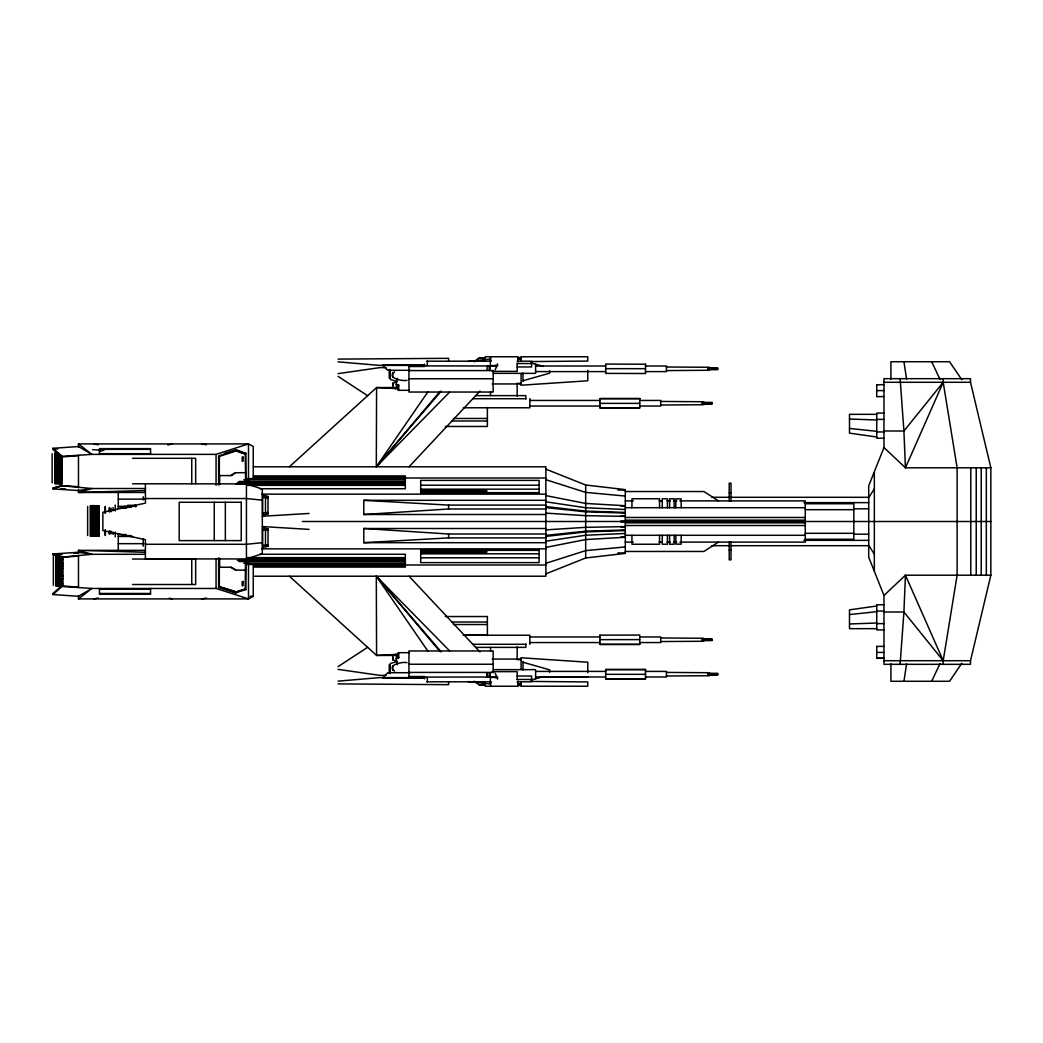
<?xml version="1.0" encoding="UTF-8"?>
<svg xmlns="http://www.w3.org/2000/svg" width="1043" height="1043" viewBox="0 0 1043 1043"><rect width="100%" height="100%" fill="white"/><g stroke="black" fill="none" stroke-linecap="round" stroke-linejoin="round"><path stroke-width="1.5" d="M449.572 392.155L376.301 466.782L376.588 387.553L397.083 387.553M407.07 380.33C402.402 381.542 386.145 377.944 394.619 371.829M392.703 377.266L392.716 372.755M392.703 386.145L392.768 383.172L397.005 381.764M397.005 661.236L392.768 659.828L392.937 656.921M394.619 671.17C386.145 665.056 402.402 661.458 407.07 662.67M392.703 670.297L392.716 665.786M903.942 681.275L906.576 663.87M486.912 370.122L487.563 365.624M970.498 660.714L990.85 575.201L990.85 467.799L970.498 382.286L970.498 378.674L883.969 378.674L883.969 447.538L868.715 485.829L868.715 557.171L883.969 595.462L883.969 664.326L970.498 664.326L970.498 660.714L883.969 660.714M397.409 378.205L395.845 384.724L398.726 385.832M395.845 388.948L397.018 384.293M482.57 360.409L483.587 357.892M495.151 369.848L496.494 366.888M931.673 681.275L940.004 663.648M868.715 497.707L874.334 488.789M961.815 663.283L949.573 681.275L890.905 681.275L890.905 663.87M441.163 391.216L376.301 466.782L428.034 391.66M376.301 466.782L440.081 391.36M409.052 466.782L479.949 391.099M883.969 595.462L905.441 575.201L990.85 575.201M289.393 466.782L376.588 387.553L397.214 388.648M78.473 587.157L61.485 585.866L52.945 593.571L52.945 594.536L62.032 586.453L91.875 588.461L216.057 588.461L248.495 598.904L253.253 596.309L253.253 564.185M78.473 595.67L78.473 598.904L91.875 588.461L78.473 596.296L52.945 594.536M479.454 357.892L474.252 361.752L479.454 357.997L483.783 357.997M338.088 666.62L367.553 647.338M718.431 542.112L703.96 551.46L625.305 551.46M230.829 475.569L235.47 472.753L245.509 472.662L245.509 481.67M78.473 553.585L78.473 550.352L91.875 554.302L61.485 557.236L52.945 554.654L52.945 553.95L78.473 552.269L91.875 554.302L145.094 554.302M545.88 573.859L585.684 557.979L625.305 553.39L625.305 489.61L585.684 485.021L545.88 469.141M237.895 591.12L245.209 589.112L245.509 561.16M218.365 587.392L235.144 592.789L245.209 589.112M235.144 592.789L245.926 589.53L245.926 560.886M78.473 486.729L61.485 485.582L52.945 488.163L52.945 488.867L62.032 485.803L91.875 488.515L145.094 488.515M78.473 455.674L61.485 456.951L52.945 449.259L52.945 448.294L62.032 456.365L61.485 485.582L62.032 456.365L91.875 454.37L216.057 454.37L248.495 443.914L253.253 446.508L253.253 478.633M224.467 453.47L235.144 450.028L245.209 453.718L245.509 472.662M545.88 563.298L585.684 550.613L625.305 546.949M396.875 661.523L390.278 663.557L390.278 673.504M523.012 380.734L549.648 373.172L549.648 370.839M530.848 680.153L543.377 676.594M62.032 485.803L52.945 488.163L56.126 488.372M167.78 444.983L172.356 443.914M268.025 513.925L262.627 515.112L262.627 495.347L268.025 496.533L268.025 513.925L265.483 513.925M268.025 546.297L262.627 547.484L262.627 527.719L268.025 528.892L268.025 546.297L265.483 546.297M545.88 547.406L585.684 539.544L625.305 537.275M93.609 598.904L98.29 598.03M201.638 598.904L206.41 598.069M545.88 541.2L585.684 535.228L625.305 533.495M338.088 373.629L379.6 367.657L386.027 367.657M876.733 605.996L849.497 609.855L849.497 628.668L876.733 628.668M545.88 536.428L585.684 531.891L625.305 530.587M468.164 361.426L490.575 359.066M545.88 535.385L585.684 531.174L625.305 529.961M849.497 614.562L876.733 611.667M262.314 542.673L246.435 544.29L145.42 544.29M262.627 513.091L268.025 512.595L265.483 512.595L265.483 497.85L268.025 497.85L262.627 497.368M262.627 545.463L268.025 544.967L265.483 544.967L265.483 530.222L268.025 530.222L262.627 529.727M338.088 681.144L379.6 677.611L427.369 677.611M52.945 448.294L78.473 446.534L91.875 454.37L78.473 443.914L78.473 447.16M520.887 385.232L587.757 380.786L587.757 370.343M78.473 556.088L61.485 557.236L62.032 586.453L62.032 557.014L52.945 553.95M52.945 449.259L57.73 448.933M545.88 500.314L363.785 500.314L363.785 514.499L448.607 508.997L545.88 508.997M62.515 554.042L52.945 554.654L62.032 557.014M73.675 553.338L78.473 553.025M545.88 529.883L585.684 527.341L625.305 526.611M262.341 516.272L309.028 513.443M545.88 528.501L363.785 528.501L363.785 542.686L448.607 537.901L545.88 537.901M397.214 654.352L376.588 655.447L289.393 576.218M849.497 623.975L876.733 623.01M144.834 490.562L78.473 492.465L78.473 489.232M338.088 359.105L448.607 358.323L448.607 361.074M532.021 361.556L587.757 361.074L587.757 356.771L520.887 356.771M666.451 370.591L709.501 370.265L709.501 367.292L666.451 367.006M660.688 405.036L703.738 404.71L703.738 401.738L660.688 401.451M660.688 641.549L703.738 641.262L703.738 638.29L660.688 637.964M666.451 675.994L709.501 675.708L709.501 672.735L666.451 672.409M485.256 356.758L518.149 356.771L518.149 361.96M518.149 357.671L520.887 357.671L520.887 360.761M479.415 357.749L483.783 357.749M518.149 358.101L520.887 358.101M518.149 358.753L520.887 358.753M518.149 359.183L520.887 359.183M490.575 360.213L490.223 359.066M426.717 361.191L491.266 361.191M517.093 361.191L531.617 361.191L531.617 366.953L517.172 366.953M517.185 363.538L531.617 363.538M645.5 364.216L605.696 364.085L605.696 373.511M424.358 365.05L382.612 365.05L387.787 370.291L410.042 370.291M427.369 365.389L379.6 365.389L338.088 361.856M491.97 365.558L496.168 365.558M496.494 365.989L408.96 365.884L408.96 392.038L493.143 392.038L493.143 370.448M535.607 366.015L605.696 366.015M645.5 366.015L666.451 366.015L666.451 371.595L645.5 371.595M408.96 366.484L424.358 366.484L424.358 364.15M709.201 367.957L717.688 367.957L717.688 369.639L709.201 369.639M709.201 368.309L717.688 368.309M605.696 368.674L645.5 368.674M709.201 369.287L717.688 369.287M489.219 369.848L490.158 369.848M408.96 370.591L493.143 370.591M492.14 371.36L517.172 371.36L517.172 363.538M535.607 371.595L605.696 371.595M493.522 373.355L535.607 373.355L535.607 364.255M605.696 373.394L645.5 373.511L645.5 364.085M390.278 378.14L389.222 378.14L389.222 369.496M408.96 378.752L493.143 378.752M883.969 382.286L970.498 382.286M518.149 383.368L520.887 383.368M492.179 383.941L521.109 383.941L521.109 373.994M876.733 384.763L883.969 384.684M398.191 390.317L409.325 390.317M876.733 390.59L883.969 390.59M475.817 395.623L525.841 395.623L525.841 398.974M883.969 396.562L876.733 396.64L876.733 384.684M472.909 398.713L525.841 398.713M599.934 398.661L639.737 398.661M529.844 400.447L599.934 400.447M639.737 400.447L660.688 400.447L660.688 406.04L639.737 406.04M703.438 402.402L711.926 402.402L711.926 404.084L703.438 404.084M703.438 402.754L711.926 402.754M599.934 403.367L639.737 403.367M703.438 403.732L711.926 403.732M529.844 406.04L599.934 406.04M463.301 407.774L529.844 407.787L529.844 398.7M599.934 407.826L639.737 407.826M883.969 413.093L876.733 413.093L876.733 438.229L883.969 438.229M876.733 414.332L849.497 414.332L849.497 433.145L876.733 437.004M453.379 418.478L487.381 418.478M876.733 419.377L883.969 419.377M451.762 420.994L487.381 420.994M445.283 426.47L487.381 426.47L487.381 407.422M883.969 430.994L903.916 430.994L943.198 382.286L943.198 378.674M876.733 431.945L883.969 431.945M78.473 443.914L248.495 443.914L248.495 482.766M99.489 449.35L150.544 449.35M92.501 449.663L103.987 450.25L99.489 451.215M235.131 450.706L236.904 450.706L219.343 456.365L219.343 475.569L231.129 475.569L235.47 472.753M58.421 453.131L55.318 453.131L55.318 454.97L59.959 454.97M55.318 453.327L58.421 453.327M244.14 453.301L245.926 453.301L245.926 481.944M55.318 453.601L58.421 453.601M99.489 453.679L150.544 453.679M243.423 453.718L245.209 453.718M55.318 454.422L58.421 454.422M61.511 455.53L55.318 455.53L55.318 457.864L61.511 457.864M55.318 456.195L61.511 456.195M55.318 456.691L61.511 456.691M55.318 456.847L61.511 456.847M55.318 457.108L61.511 457.108M55.318 457.603L61.511 457.603M61.511 458.307L55.318 458.307L55.318 459.076L61.511 459.076M132.487 458.307L195.654 458.307L195.654 483.769M61.511 459.52L55.318 459.52L55.318 467.486L61.511 467.486M55.318 459.78L61.511 459.78M55.318 460.276L61.511 460.276M55.318 460.524L61.511 460.68M55.318 461.358L61.511 461.189M55.318 461.71L61.511 461.71M55.318 461.853L61.511 461.853M55.318 462.414L61.511 462.258M55.318 462.531L61.511 462.531M55.318 462.962L61.511 462.923M55.318 463.392L61.511 463.392M55.318 463.614L61.511 463.614M55.318 463.783L61.511 463.783M55.318 464.044L61.511 464.057M55.318 464.252L61.511 464.252M55.318 464.591L61.511 464.591M55.318 464.761L61.511 464.761M55.318 465.165L61.511 465.165M55.318 465.308L61.511 465.308M55.318 465.66L61.511 465.66M55.318 465.83L61.511 465.83M55.318 466.325L61.511 466.325M55.318 466.482L61.511 466.482M55.318 466.743L61.511 466.743M253.527 466.782L545.88 466.782L545.88 576.218L253.527 576.218M55.318 467.238L61.511 467.238M990.85 467.799L905.441 467.799L883.969 447.538M61.511 467.942L55.318 467.942L55.318 468.711L61.511 468.711M61.511 469.154L55.318 469.154L55.318 477.12L61.511 477.12M55.318 469.415L61.511 469.415M55.318 469.898L61.511 469.898M55.318 470.158L61.511 470.158M55.318 470.315L61.511 470.315M55.318 470.823L61.511 470.823M55.318 470.993L61.511 470.993M55.318 471.345L61.511 471.345M55.318 471.488L61.511 471.488M55.318 471.892L61.511 471.892M55.318 472.049L61.511 472.049M55.318 472.388L61.511 472.296M55.318 472.596L61.511 472.596M55.318 472.87L61.511 472.87M55.318 473.248L61.511 473.248M55.318 473.561L61.511 473.561M55.318 473.731L61.511 473.678M55.318 474.122L61.511 474.122M55.318 474.396L61.511 474.226M55.318 474.8L61.511 474.8M55.318 474.93L61.511 474.93M55.318 475.295L61.511 475.295M55.318 475.465L61.511 475.465M253.527 475.921L405.336 475.921L405.336 488.737L259.981 488.737M55.318 475.96L61.511 476.116M55.318 476.377L61.511 476.377M55.318 476.873L61.511 476.873M253.527 477.094L405.336 477.094M61.511 477.577L55.318 477.577L55.318 478.346L61.511 478.346M404.619 478.007L545.88 478.007M247.074 478.581L405.336 478.581M61.511 478.789L55.318 478.789L55.318 481.123L61.511 481.123M55.318 479.05L61.511 479.05M55.318 479.532L61.511 479.532M55.318 479.793L61.511 479.793M243.84 479.754L405.336 479.754M55.318 479.949L61.511 479.949M55.318 480.445L61.511 480.445M238.99 481.475L405.336 481.475M61.511 481.683L55.318 481.683L55.318 483.613L61.511 483.613M55.318 482.231L61.511 482.231M55.318 482.557L61.511 482.622M237.374 482.57L405.336 482.57M55.318 483.052L61.511 483.052M55.318 483.326L61.511 483.326M55.318 483.522L61.511 483.522M132.487 483.769L246.435 483.887L262.314 489.089L262.314 553.742L246.435 558.931L246.435 483.887M235.757 484.069L405.336 484.069M420.681 485.204L539.088 485.204M247.074 485.373L405.336 485.373M420.681 489.18L539.088 489.18M420.681 489.741L486.546 489.741L486.546 493.404M617.873 490.027L625.305 490.027M420.681 491.227L486.546 491.227M625.305 491.54L703.96 491.54L718.431 500.888M420.681 491.918L486.546 491.918M145.329 492.465L78.473 492.465L91.875 488.515L78.473 490.562L52.945 488.867M420.681 492.635L539.088 492.635M729.213 492.752L731 492.752M261.741 494.147L545.88 494.147M265.483 496.533L268.025 496.533M711.639 497.302L729.396 497.302M731 497.302L868.715 497.302M145.42 498.541L246.435 498.541L262.314 500.158M118.276 499.154L145.485 499.154M625.305 500.888L633.323 500.888M659.02 500.888L662.227 500.888M667.051 500.888L670.258 500.888M673.465 500.888L676.685 500.888M679.893 500.888L805.274 500.888L805.274 542.112L679.893 542.112M803.905 502.635L868.715 502.635M805.274 503.743L853.839 503.743L853.839 539.257L805.274 539.257M363.785 500.314L448.607 505.099L545.88 505.099M90.806 505.686L98.537 505.686L98.537 510.509L90.806 510.509L90.806 505.686L98.537 505.777M128.12 505.646L135.851 505.646M128.12 505.907L135.851 505.907M90.806 505.972L98.537 505.972M620.846 505.985L625.305 505.985M90.806 506.246L98.537 506.246M118.276 506.35L135.877 506.35M90.806 506.637L98.537 506.637M128.12 506.729L131.222 506.729M98.537 506.937L90.806 506.937L98.537 507.107M128.12 507.276L131.222 507.276M90.806 507.615L98.537 507.498M90.806 507.772L98.537 507.772M625.305 507.706L805.274 507.706M90.806 508.319L98.537 508.176M118.276 508.267L126.268 508.267M90.806 508.671L98.537 508.671M90.806 508.841L98.537 508.841M853.839 508.815L868.715 508.815M90.806 509.349L98.537 509.349M90.806 509.505L98.537 509.505M90.806 509.753L98.537 509.753M805.274 509.688L853.839 509.688M90.806 510.249L98.537 510.249M90.806 512.426L98.537 512.426M622.332 512.791L625.305 512.674M90.806 512.921L98.537 512.921M90.806 513.182L98.537 513.182M90.806 513.339L98.537 513.339M90.806 513.834L98.537 513.834M363.785 514.499L545.88 514.499M90.806 515.607L98.537 515.607M90.806 516.05L98.537 515.933M620.846 516.142L625.305 516.142M90.806 516.428L98.537 516.428M90.806 516.702L98.537 516.702M90.806 516.898L98.537 517.002M625.305 517.484L805.274 517.484M90.806 518.306L98.537 518.306M90.806 518.475L98.537 518.475M90.806 519.127L98.537 519.127M90.806 519.883L98.537 519.883M625.305 520.157L805.274 520.157M620.846 521.083L625.305 521.083M302.327 521.5L990.85 521.5M620.846 521.917L625.305 521.917M90.806 522.061L98.537 522.061M90.806 522.804L98.537 522.804M625.305 522.843L805.274 522.843M90.806 523.469L98.537 523.469M90.806 523.638L98.537 523.638M90.806 524.942L98.537 525.033M90.806 525.242L98.537 525.242M90.806 525.516L98.537 525.516M625.305 525.516L805.274 525.516M90.806 525.894L98.537 525.894L90.806 525.998M90.806 526.324L98.537 526.324M90.806 526.871L98.537 526.871M620.846 526.858L625.305 526.858M90.806 527.445L98.537 527.445M90.806 528.11L98.537 528.11M90.806 528.605L98.537 528.605M90.806 528.762L98.537 528.762M265.483 528.892L268.025 528.892M90.806 529.023L98.537 529.023M90.806 529.518L98.537 529.518M622.332 530.209L625.305 530.209M622.332 530.326L625.305 530.326M90.806 531.695L98.537 531.695M90.806 532.438L98.537 532.438M90.806 532.595L98.537 532.595M90.806 533.273L98.537 533.103M805.274 533.312L853.839 533.312M90.806 533.625L98.537 533.625M90.806 533.768L98.537 533.768M90.806 534.172L98.537 534.172M363.785 528.501L448.607 534.003L545.88 534.003M853.839 534.185L868.715 534.185M118.276 534.551L126.268 534.551M98.537 534.837L90.806 534.837L98.537 535.007M90.806 535.307L98.537 535.307M625.305 535.294L805.274 535.294M90.806 535.698L98.537 535.698M131.222 535.633L128.12 535.633L131.222 535.841M90.806 535.972L98.537 535.972M128.12 535.933L131.222 535.933M90.806 536.167L98.537 536.258L98.537 531.435M118.276 536.467L132.683 536.467M620.846 537.015L625.305 537.015M803.905 540.365L868.715 540.365M625.305 542.112L633.323 542.112M659.02 542.112L662.227 542.112M667.051 542.112L670.258 542.112M673.465 542.112L676.685 542.112M363.785 542.686L545.88 542.686M118.276 543.664L143.882 543.664M711.639 545.698L729.396 545.698M731 545.698L868.715 545.698M261.741 548.853L545.88 548.853M729.213 550.248L731 550.248M145.329 550.352L78.473 550.352L144.834 552.255M420.681 550.365L539.088 550.365M420.681 551.082L486.546 551.082M420.681 551.773L486.546 551.773M617.873 552.973L625.305 552.973M420.681 553.259L486.546 553.259L486.546 549.596M420.681 553.82L539.088 553.82M259.981 554.263L405.336 554.263L405.336 567.079L253.527 567.079M59.634 556.141L56.544 556.141L56.544 560.391L62.723 560.391M56.544 556.519L62.723 556.519M62.723 556.949L56.544 556.949L59.634 557.001M56.544 557.392L62.723 557.392M56.544 557.497L62.723 557.497M247.074 557.627L405.336 557.627M56.544 557.666L62.723 557.666M420.681 557.796L539.088 557.796M56.544 558.07L62.723 558.07M56.544 558.214L62.723 558.214M56.544 558.566L62.723 558.735M405.336 558.931L145.42 558.931L145.42 539.687L102.853 530.548L102.853 512.269L145.42 503.143L145.42 483.887M132.487 559.048L195.654 559.048L195.654 584.51L132.487 584.51M56.544 559.231L62.723 559.231M56.544 559.387L62.723 559.387M56.544 559.648L62.723 559.648M56.544 560.143L62.723 560.143M237.374 560.43L405.336 560.43M62.723 560.847L56.544 560.847L56.544 561.616L62.723 561.616M238.99 561.525L405.336 561.525M62.723 562.06L56.544 562.06L56.544 570.026L62.723 570.026M56.544 562.32L62.723 562.32M56.544 562.803L62.723 562.803M56.544 563.064L62.723 563.064M56.544 563.22L62.723 563.22M243.84 563.246L405.336 563.246M56.544 563.728L62.723 563.728M56.544 563.898L62.723 563.898M56.544 564.25L62.723 564.25M56.544 564.393L62.723 564.393M247.074 564.419L405.336 564.419M56.544 564.798L62.723 564.798M56.544 564.954L62.723 564.954M404.619 564.993L545.88 564.993M56.544 565.502L62.723 565.502M253.527 565.906L405.336 565.906M56.544 565.932L62.723 565.932M56.544 566.323L62.723 566.323M56.544 566.597L62.723 566.597M56.544 566.792L62.723 566.884M56.544 567.131L62.723 567.131M56.544 567.692L62.723 567.692M56.544 568.2L62.723 568.2M56.544 568.37L62.723 568.37M56.544 568.865L62.723 568.865M56.544 569.022L62.723 569.022M56.544 569.778L62.723 569.778M230.829 567.249L235.77 570.065L231.129 567.249L219.343 567.249L219.343 586.466L236.904 592.124L219.017 586.935M62.723 570.469L56.544 570.469L56.544 571.251L62.723 571.251M62.723 571.694L56.544 571.694L56.544 574.028L62.723 574.028M56.544 571.955L62.723 571.955M56.544 572.438L62.723 572.438M56.544 572.698L62.723 572.855M56.544 573.35L62.723 573.35M62.723 574.589L56.544 574.589L56.544 579.66L62.723 579.66M56.544 574.928L62.723 574.836M56.544 575.136L62.723 575.136M56.544 575.397L62.723 575.397M56.544 575.788L62.723 575.788M56.544 576.101L62.723 576.101M56.544 576.218L62.723 576.218M56.544 576.649L62.723 576.766M56.544 576.922L62.723 576.922M56.544 577.327L62.723 577.327M56.544 578.005L62.723 578.005M56.544 578.5L62.723 578.5M56.544 578.656L62.723 578.656M56.544 578.917L62.723 578.917M56.544 579.4L62.723 579.4M62.723 580.104L56.544 580.104L56.544 580.886L62.723 580.886M62.723 581.329L56.544 581.329L56.544 586.153L61.185 586.153M56.544 581.59L62.723 581.59M56.544 582.333L62.723 582.333M56.544 582.985L62.723 582.985M56.544 583.154L62.723 583.154M56.544 583.663L62.723 583.663M56.544 584.067L62.723 584.067M56.544 584.341L62.723 584.223M56.544 584.771L62.723 584.771M56.544 585.201L62.723 585.201M56.544 585.592L62.723 585.592M56.544 585.866L62.723 585.866M56.544 586.062L61.185 586.062M99.489 589.139L150.544 589.139M244.14 589.53L245.926 589.53M99.489 593.467L150.544 593.467M250.085 596.309L253.253 596.309M78.473 598.904L248.495 598.904L248.495 560.065M883.969 604.771L876.733 604.771L876.733 629.907L883.969 629.907M876.733 611.055L883.969 611.055M883.969 612.006L903.916 612.006L943.198 660.714L943.198 664.326M445.283 616.53L487.381 616.53L487.381 635.578M451.762 622.006L487.381 622.006M876.733 623.623L883.969 623.623M453.379 624.522L487.381 624.522M463.47 635.213L529.844 635.213L529.844 644.3M599.934 635.174L639.737 635.044L639.737 644.47L599.934 644.47L599.934 635.044M463.301 635.226L487.381 635.226M529.844 636.96L599.934 636.96M639.737 636.96L660.688 636.96L660.688 642.553L639.737 642.553M703.438 638.916L711.926 638.916L711.926 640.598L703.438 640.598M703.438 639.268L711.926 639.268M599.934 639.633L639.737 639.633M703.438 640.246L711.926 640.246M529.844 642.553L599.934 642.553M472.909 644.287L525.841 644.287M599.934 644.339L639.737 644.339M876.733 646.438L883.969 646.36M475.817 647.377L525.841 647.377L525.841 644.026M876.733 652.41L883.969 652.41M398.191 652.683L409.325 652.683M397.083 655.447L376.588 655.447L376.301 576.218L449.572 650.845M398.726 657.168L395.845 658.276L397.409 664.795M876.733 658.237L883.969 658.237M883.969 658.316L876.733 658.316L876.733 646.36M492.179 659.059L521.109 659.059L521.109 669.006M518.149 659.632L520.887 659.632M408.96 664.248L493.143 664.248M390.278 664.86L389.222 664.86L389.222 673.504M493.522 669.645L535.607 669.645L535.607 678.745M605.696 669.606L645.5 669.606M535.607 671.405L605.696 671.405M645.5 671.405L666.451 671.405L666.451 676.985L645.5 676.985M492.14 671.64L517.172 671.64L517.172 679.462M408.96 672.409L493.143 672.409M410.042 672.709L387.787 672.709L382.612 677.95L424.358 677.95M489.219 673.152L490.158 673.152M709.201 673.361L717.688 673.361L717.688 675.043L709.201 675.043M709.201 673.713L717.688 673.713M605.696 674.326L645.5 674.326M709.201 674.691L717.688 674.691M386.027 675.342L379.6 675.342L338.088 669.371M517.172 676.047L531.617 676.047L531.617 681.809L517.093 681.809M408.96 676.516L424.358 676.516L424.358 678.85M539.987 676.894L587.757 676.894M496.494 677.011L408.96 677.116L408.96 650.962L493.143 650.962L493.143 672.552M535.607 676.985L605.696 676.985M491.97 677.442L496.168 677.442M605.696 678.784L645.5 678.784M517.185 679.462L531.617 679.462M426.717 681.809L491.266 681.809M490.575 682.787L490.575 683.934M518.149 683.817L520.887 683.817M518.149 684.247L520.887 684.247M518.149 684.899L520.887 684.899M483.783 685.003L479.454 685.108L474.252 681.144M479.415 685.251L483.783 685.251M518.149 685.329L520.887 685.329L520.887 682.239M485.256 686.242L518.149 686.229L518.149 681.04M520.887 686.229L587.757 686.229L587.757 681.926L532.021 681.444M235.47 570.065L245.509 570.169M625.305 516.389L585.684 515.659L545.88 513.117M338.088 683.895L448.607 684.677L448.607 681.926M625.305 513.039L585.684 511.826L545.88 507.615M625.305 512.413L585.684 511.109L545.88 506.572M849.497 419.025L876.733 419.99M625.305 509.505L585.684 507.772L545.88 501.8M625.305 505.725L585.684 503.456L545.88 495.594M262.341 526.559L309.028 529.375M60.924 488.672L65.709 488.984M520.887 657.768L587.757 662.214L587.757 672.657M625.305 496.051L585.684 492.387L545.88 479.702M849.497 428.438L876.733 431.333M468.164 681.574L490.223 683.934M201.638 443.914L206.41 444.761M93.609 443.914L98.29 444.8M169.305 598.187L172.356 598.904M530.848 362.847L543.377 366.406M523.012 662.266L549.648 669.828L549.648 672.161M396.875 381.477L390.278 379.443L390.278 369.496M236.93 592.789L218.626 586.896L218.626 557.862M245.926 453.301L236.93 450.028L218.626 455.921L218.626 484.956M237.895 451.71L242.041 453.21M338.088 376.38L367.553 395.662M409.052 576.218L479.949 651.901M428.034 651.34L376.301 576.218L441.163 651.784M376.301 576.218L440.081 651.64M961.815 379.717L949.573 361.725L890.905 361.725L890.905 379.13M868.715 545.293L874.334 554.211M931.673 361.725L940.004 379.352M495.151 673.152L496.494 676.112M482.57 682.591L483.587 685.108M395.845 654.052L397.018 658.707M486.912 672.878L487.511 676.112M486.912 673.856L487.563 677.376M903.942 361.725L906.576 379.13M392.703 383.329L392.937 386.079M986.326 467.799L986.326 575.201M981.215 467.799L981.215 575.201M976.235 467.799L976.235 575.201M970.785 467.799L970.785 575.201M900.122 378.674L903.916 430.994L905.441 467.799L943.198 382.286L957.122 467.799L957.122 575.201L943.198 660.714L905.441 575.201L903.916 612.006L900.122 664.326M874.334 472.453L874.334 570.547M731 501.305L731 483.144L729.213 483.144L729.213 500.888M731 541.695L731 559.856L729.213 559.856L729.213 542.112M707.78 367.514L707.78 370.096M707.78 672.904L707.78 675.486M702.017 401.946L702.017 404.528M702.017 638.472L702.017 641.054M681.183 507.706L681.183 498.854L675.851 498.854L675.851 507.706M681.183 535.294L681.183 544.146L675.851 544.146L675.851 535.294M674.169 507.706L674.169 498.763L669.606 498.763L669.606 507.706M674.169 535.294L674.169 544.237L669.606 544.237L669.606 535.294M667.416 507.706L667.416 498.763L662.266 498.763L662.266 507.706M667.416 535.294L667.416 544.237L662.266 544.237L662.266 535.294M659.554 507.706L659.554 498.763L631.941 498.763L631.941 507.706M659.554 535.294L659.554 544.237L631.941 544.237L631.941 535.294M585.684 485.021L585.684 557.979M539.088 492.935L539.088 480.38L420.681 480.38L420.681 493.404M539.088 550.065L539.088 562.62L420.681 562.62L420.681 549.596M523.012 373.003L523.012 381.542M523.012 661.458L523.012 669.997M517.172 383.263L517.172 396.079M517.172 646.921L517.172 659.737M497.563 363.838L497.563 366.132M497.563 676.868L497.563 679.162M496.168 364.92L496.168 366.758M496.168 676.242L496.168 678.08M490.575 356.771L490.575 361.191M490.575 366.432L490.223 361.191M490.575 391.66L490.575 395.623M490.575 647.377L490.575 651.34M490.575 676.568L490.223 681.809M490.575 681.809L490.575 686.229M490.158 365.989L490.158 368.948L489.219 368.948L489.219 365.989M490.158 677.011L490.158 674.052L489.219 674.052L489.219 677.011M485.256 357.749L485.256 360.317M485.256 682.683L485.256 685.251M483.783 357.84L483.783 360.865M483.783 682.135L483.783 685.16M448.607 505.099L448.607 508.997M448.607 534.003L448.607 537.901M427.369 361.191L427.369 364.15M427.369 678.85L427.369 681.809M398.726 384.763L398.726 389.704M398.726 653.296L398.726 658.237M398.191 384.763L398.191 389.991M398.191 653.009L398.191 658.237M392.703 656.855L392.703 659.671M225.353 502.27L225.353 540.613M219.643 475.569L219.643 484.526M219.643 558.292L219.643 567.249M216.057 454.37L216.057 485.269M216.057 559.191L216.057 588.461M214.258 502.27L214.258 540.613M191.756 458.307L191.756 483.769M191.756 559.048L191.756 584.51M150.544 454.409L150.544 448.633L99.489 448.633L99.489 454.409M150.544 588.421L150.544 594.197L99.489 594.197L99.489 588.421M143.204 496.755L143.204 500.014M143.204 539.035L143.204 546.245M135.851 506.781L135.851 505.347L128.12 505.438L128.12 507.433M127.559 505.347L127.559 507.537M124.951 506.09L124.951 508.15M118.276 492.465L118.276 508.462M118.276 533.468L118.276 550.352M115.252 505.06L115.252 510.901M115.252 532.073L115.252 536.884M113.1 507.524L113.1 510.835M113.1 532.073L113.1 534.42M110.988 508.058L110.988 511.774M110.988 531.03L110.988 533.886M109.658 508.058L109.658 511.774M109.658 531.03L109.658 533.886M109.072 508.006L109.072 511.774M109.072 531.043L109.072 533.938M105.395 506.416L105.395 513.234M105.395 529.961L105.395 535.528M105.134 506.676L105.134 513.143M105.134 529.987L105.134 535.268M99.098 505.686L99.098 536.258M90.806 531.435L90.806 536.258M90.246 505.686L90.246 536.258M87.638 506.416L87.638 535.528M78.473 455.296L78.473 487.237M78.473 555.58L78.473 587.522M55.983 555.567L55.983 586.153M54.758 453.027L54.758 483.613M53.362 556.31L53.362 585.423M52.15 453.77L52.15 482.883M639.737 398.53L599.934 398.53L599.934 407.956L639.737 407.956L639.737 398.53M58.421 453.979L55.318 453.979L58.421 454.031M243.123 457.108L242.185 457.108L242.185 461.215L243.123 461.215L243.123 457.108M241.233 502.27L179.2 502.27L179.2 540.613L241.233 540.613L241.233 502.27M98.537 510.953L90.806 510.953L90.806 511.722L98.537 511.722L98.537 510.953M98.537 512.165L90.806 512.165L90.806 514.499L98.537 514.499L98.537 512.165M98.537 515.059L90.806 515.059L90.806 517.25L98.537 517.25L98.537 515.059M98.537 517.81L90.806 517.81L90.806 520.144L98.537 520.144L98.537 517.81M98.537 520.587L90.806 520.587L90.806 521.357L98.537 521.357L98.537 520.587M98.537 521.8L90.806 521.8L90.806 524.134L98.537 524.134L98.537 521.8M98.537 524.694L90.806 524.694L90.806 529.779L98.537 529.779L98.537 524.694M98.537 530.222L90.806 530.222L90.806 530.991L98.537 530.991L98.537 530.222M98.537 534.329L90.806 534.329L98.537 534.446M243.123 581.603L242.185 581.603L242.185 585.723L243.123 585.723L243.123 581.603M645.5 669.489L605.696 669.489L605.696 678.915L645.5 678.915L645.5 669.489"/></g></svg>
